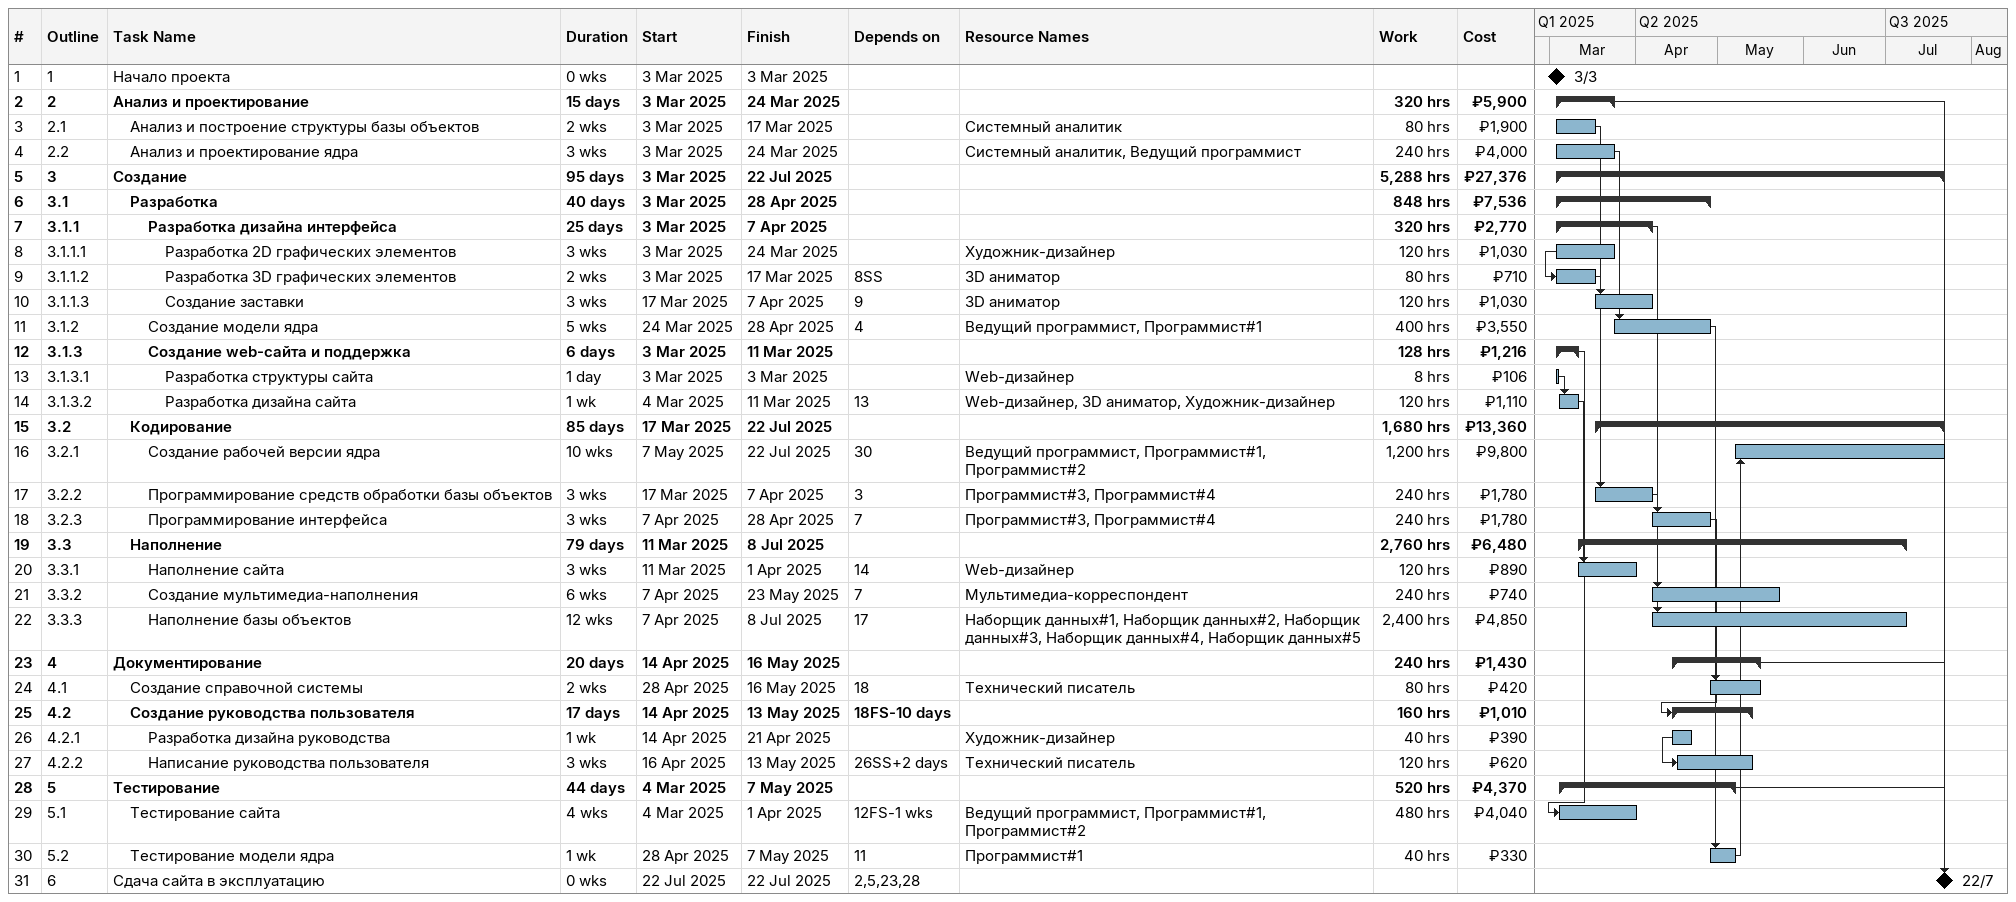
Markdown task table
| ID | WBS | Task | Duration | Start | Finish | Predecessors | Resources | Work (h) | Cost (₽) |
|---|---|---|---|---|---|---|---|---|---|
| 1 | 1 | Начало проекта | 0w | 2025-03-03 | 2025-03-03 |  |  |  |  |
| 2 | 2 | **Анализ и проектирование** | 15d | 2025-03-03 | 2025-03-24 |  |  | 320 | 5900 |
| 3 | 2.1 | Анализ и построение структуры базы объектов | 2w | 2025-03-03 | 2025-03-17 |  | Системный аналитик | 80 | 1900 |
| 4 | 2.2 | Анализ и проектирование ядра | 3w | 2025-03-03 | 2025-03-24 |  | Системный аналитик, Ведущий программист | 240 | 4000 |
| 5 | 3 | **Создание** | 95d | 2025-03-03 | 2025-07-22 |  |  | 5288 | 27376 |
| 6 | 3.1 | **Разработка** | 40d | 2025-03-03 | 2025-04-28 |  |  | 848 | 7536 |
| 7 | 3.1.1 | **Разработка дизайна интерфейса** | 25d | 2025-03-03 | 2025-04-07 |  |  | 320 | 2770 |
| 8 | 3.1.1.1 | Разработка 2D графических элементов | 3w | 2025-03-03 | 2025-03-24 |  | Художник-дизайнер | 120 | 1030 |
| 9 | 3.1.1.2 | Разработка 3D графических элементов | 2w | 2025-03-03 | 2025-03-17 | 8SS | 3D аниматор | 80 | 710 |
| 10 | 3.1.1.3 | Создание заставки | 3w | 2025-03-17 | 2025-04-07 | 9 | 3D аниматор | 120 | 1030 |
| 11 | 3.1.2 | Создание модели ядра | 5w | 2025-03-24 | 2025-04-28 | 4 | Ведущий программист, Программист#1 | 400 | 3550 |
| 12 | 3.1.3 | **Создание web-сайта и поддержка** | 6d | 2025-03-03 | 2025-03-11 |  |  | 128 | 1216 |
| 13 | 3.1.3.1 | Разработка структуры сайта | 1d | 2025-03-03 | 2025-03-03 |  | Web-дизайнер | 8 | 106 |
| 14 | 3.1.3.2 | Разработка дизайна сайта | 1w | 2025-03-04 | 2025-03-11 | 13 | Web-дизайнер, 3D аниматор, Художник-дизайнер | 120 | 1110 |
| 15 | 3.2 | **Кодирование** | 85d | 2025-03-17 | 2025-07-22 |  |  | 1680 | 13360 |
| 16 | 3.2.1 | Создание рабочей версии ядра | 10w | 2025-05-07 | 2025-07-22 | 30 | Ведущий программист, Программист#1, Программист#2 | 1200 | 9800 |
| 17 | 3.2.2 | Программирование средств обработки базы объектов | 3w | 2025-03-17 | 2025-04-07 | 3 | Программист#3, Программист#4 | 240 | 1780 |
| 18 | 3.2.3 | Программирование интерфейса | 3w | 2025-04-07 | 2025-04-28 | 7 | Программист#3, Программист#4 | 240 | 1780 |
| 19 | 3.3 | **Наполнение** | 79d | 2025-03-11 | 2025-07-08 |  |  | 2760 | 6480 |
| 20 | 3.3.1 | Наполнение сайта | 3w | 2025-03-11 | 2025-04-01 | 14 | Web-дизайнер | 120 | 890 |
| 21 | 3.3.2 | Создание мультимедиа-наполнения | 6w | 2025-04-07 | 2025-05-23 | 7 | Мультимедиа-корреспондент | 240 | 740 |
| 22 | 3.3.3 | Наполнение базы объектов | 12w | 2025-04-07 | 2025-07-08 | 17 | Наборщик данных#1, Наборщик данных#2, Наборщик данных#3, Наборщик данных#4, Наборщик данных#5 | 2400 | 4850 |
| 23 | 4 | **Документирование** | 20d | 2025-04-14 | 2025-05-16 |  |  | 240 | 1430 |
| 24 | 4.1 | Создание справочной системы | 2w | 2025-04-28 | 2025-05-16 | 18 | Технический писатель | 80 | 420 |
| 25 | 4.2 | **Создание руководства пользователя** | 17d | 2025-04-14 | 2025-05-13 | 18FS-10d |  | 160 | 1010 |
| 26 | 4.2.1 | Разработка дизайна руководства | 1w | 2025-04-14 | 2025-04-21 |  | Художник-дизайнер | 40 | 390 |
| 27 | 4.2.2 | Написание руководства пользователя | 3w | 2025-04-16 | 2025-05-13 | 26SS+2d | Технический писатель | 120 | 620 |
| 28 | 5 | **Тестирование** | 44d | 2025-03-04 | 2025-05-07 |  |  | 520 | 4370 |
| 29 | 5.1 | Тестирование сайта | 4w | 2025-03-04 | 2025-04-01 | 12FS-1w | Ведущий программист, Программист#1, Программист#2 | 480 | 4040 |
| 30 | 5.2 | Тестирование модели ядра | 1w | 2025-04-28 | 2025-05-07 | 11 | Программист#1 | 40 | 330 |
| 31 | 6 | Сдача сайта в эксплуатацию | 0w | 2025-07-22 | 2025-07-22 | 2, 5, 23, 28 |  |  |  |
